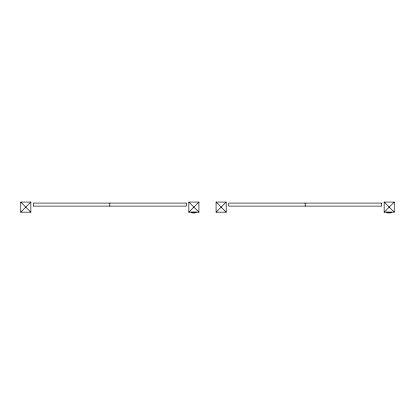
<?xml version="1.0" encoding="UTF-8"?>
<svg xmlns="http://www.w3.org/2000/svg" width="415" height="415" viewBox="0 0 415 415"><rect width="100%" height="100%" fill="white"/><g stroke="black" fill="none" stroke-linecap="round" stroke-linejoin="round"><path stroke-width="0.62" d="M20.75 212.169L30.845 202.074L30.845 212.169L20.75 212.169L20.75 202.074L30.845 202.074M188.825 212.169L198.92 202.074L188.825 202.074L188.825 212.169L198.92 212.169L198.92 202.074M216.08 212.169L226.175 202.074L226.175 212.169L216.08 212.169L216.08 202.074L226.175 202.074M384.155 212.169L394.25 202.074L384.155 202.074L384.155 212.169L394.25 212.169L394.25 202.074M384.155 202.074L394.25 212.169M216.08 202.074L226.175 212.169M188.825 202.074L198.92 212.169M20.75 202.074L30.845 212.169M391.729 212.169L386.427 212.169M390.806 212.423L390.806 212.926L387.273 212.926L387.273 212.423M305.165 203.085L305.165 206.11M196.394 212.169L191.097 212.169M195.475 212.423L195.475 212.926L191.943 212.926L191.943 212.423M109.835 203.085L109.835 206.11M186.304 203.085L33.366 203.085L33.366 206.11L186.304 206.11L186.304 203.085M381.634 203.085L228.696 203.085L228.696 206.11L381.634 206.11L381.634 203.085"/></g></svg>
